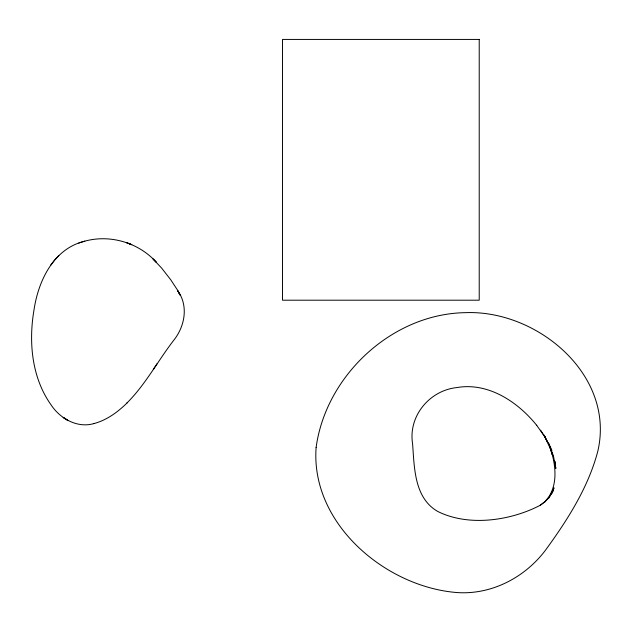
<?xml version="1.0" encoding="UTF-8"?>
<svg xmlns="http://www.w3.org/2000/svg" width="632" height="632" viewBox="0 0 632 632"><rect width="100%" height="100%" fill="white"/><g stroke="black" fill="none" stroke-linecap="round" stroke-linejoin="round"><path stroke-width="0.95" d="M551.926 493.158L553.995 487.849L551.815 493.015L548.655 498.071L553.387 490.574M126.447 403.5C145.202 385.038 157.494 361.409 173.429 340.68C184.844 326.649 188.786 306.022 177.639 290.578L179.986 295.026L177.418 289.954L170.774 279.826L161.642 268.094L153.031 258.97L156.278 262.193C138.542 242.498 109.589 234.006 84.088 241.369C53.444 248.984 38.394 280.845 34.065 309.538C28.479 341.841 31.639 377.47 51.05 404.851C60.143 418.7 77.499 428.512 94.168 423.511M153.315 369.341L157.25 363.479M50.505 265.401L54.463 260.242M548.497 497.787L544.618 501.958C558.822 487.659 556.113 464.899 550.061 447.464L552.7 455.727L550.354 448.641L544.049 435.069L548.047 442.866L544.476 436.293L544.91 436.973L536.639 425.225M544.618 501.958L540.257 505.268L544.752 501.808M58.839 255.557L54.929 259.697M544.8 501.966L548.829 497.747M127.119 402.876C117.757 412.111 106.682 420.248 93.789 423.622M540.305 505.237C510.601 520.768 468.565 526.93 437.636 511.391C414.102 497.763 414.402 467.49 412.578 443.696C408.13 416.156 429.507 390.458 456.794 387.574C488.275 382.091 517.813 401.834 536.734 425.368M84.822 241.124L78.771 243.067M126.353 242.57L131.788 244.703L127.024 242.822M540.589 430.171L544.91 436.973M551.941 450.403L548.505 443.095L553.395 455.759L555.82 468.375M316.118 447.448C310.517 522.253 382.795 584.505 452.781 592.152C489.847 596.513 526.274 577.514 547.462 547.478C568.658 518.098 588.55 486.506 597.832 451.145C615.449 374.966 537.24 309.854 465.634 312.658C392.227 313.638 325.93 375.44 316.118 447.448M479.222 39.429L282.504 39.429L282.504 300.2L479.222 300.2L479.222 39.429M68.153 420.533L65.523 418.992L68.153 420.533M63.247 417.412L65.807 419.174L63.247 417.412M555.007 462.506L554.793 461.202L555.718 468.233L555.007 462.506"/></g></svg>
